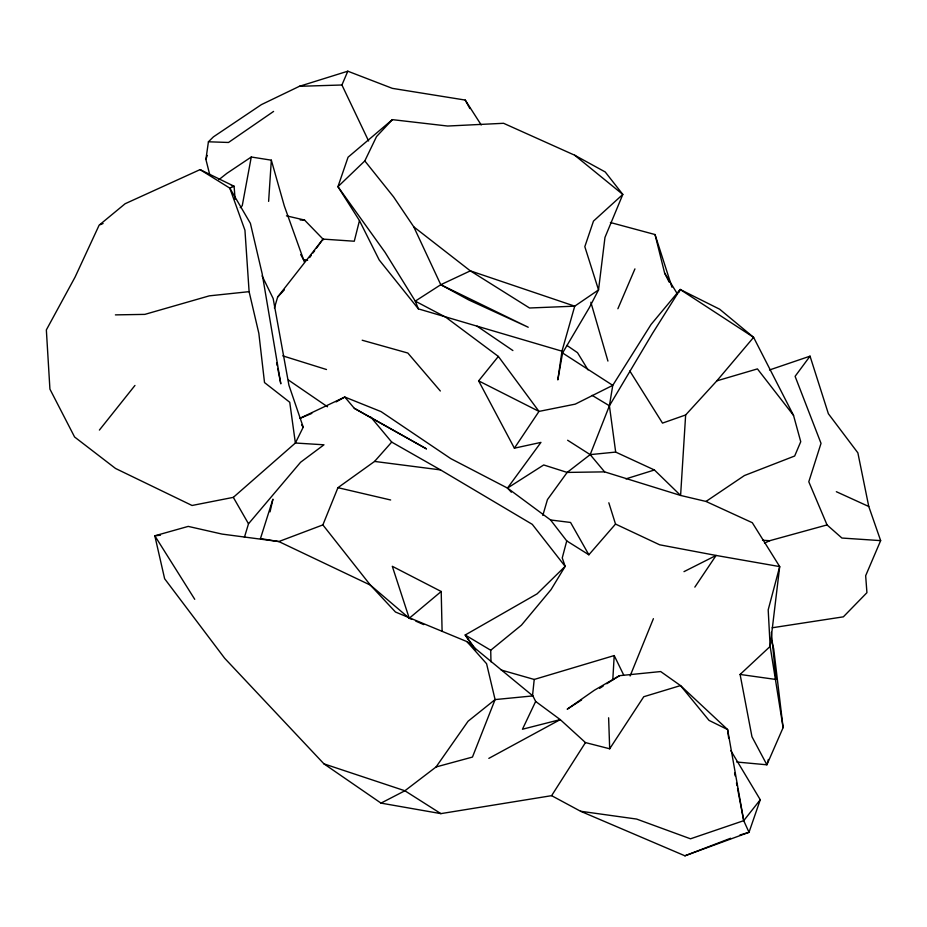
<?xml version="1.0" encoding="UTF-8"?>
<svg xmlns="http://www.w3.org/2000/svg" width="927" height="927" viewBox="0 0 927 927"><rect width="100%" height="100%" fill="white"/><g stroke="black" fill="none" stroke-linecap="round" stroke-linejoin="round"><path stroke-width="1.39" d="M606.791 683.732L612.793 679.873L614.207 655.563L534.219 679.456L501.217 670.024M542.816 515.424L547.44 499.607L567.162 472.422L590.186 454.624L609.41 405.771L612.759 385.354L651.044 324.485L680.186 289.479L719.653 309.212L753.605 337.347L716.849 380.846L685.644 414.96L680.603 495.447L706.003 501.449L752.307 522.712L779.7 566.594L770.152 646.409L783.106 727.649L766.884 764.798L736.722 762.017M268.621 201.379L271.333 160.174L251.275 157.011L226.814 173.395L218.957 179.629M532.469 696.247L534.219 679.456M209.734 174.682L205.898 159.409L208.424 141.785L213.407 136.872L261.437 104.6L299.409 86.304L347.81 71.194L392.341 88.355L465.238 100.07L481.217 124.948M561.971 351.182L557.822 379.919L562.562 352.967L589.282 307.752L598.529 289.919L604.972 237.428L622.817 194.438L605.227 171.97L574.67 155.215L503.57 123.291L447.637 126.037L392.376 119.641L348.054 157.219L337.949 186.686L359.467 220.603L379.213 259.989L418.378 308.876L561.971 351.182L574.728 306.165L598.529 289.919L584.821 246.663L593.477 221.101L622.817 194.438L574.67 155.215M251.275 157.011L242.248 205.724L240.244 207.683M270.047 511.843L272.932 499.166L260.452 538.599L278.818 541.553L370.394 585.122L409.247 618.263L411.878 619.41M359.467 220.603L354.276 241.229L323.013 239.096L277.648 297.022L274.415 308.065M300.024 418.239L344.798 397.034L381.101 411.634L450.777 458.622L507.486 488.077L550.568 519.977L566.745 540.904L562.249 557.927L565.146 566.362L551.067 589.595L521.461 625.134L490.719 650.244L490.974 661.808M767.255 763.466L768.367 759.456M244.404 537.359L248.506 523.79L300.58 462.26L323.963 444.798L295.377 443.013L233.326 497.359L192.051 505.482L115.539 468.471L74.589 436.988L49.919 389.12L46.35 329.919L75.087 277.08L99.119 225.203L125.133 203.731L200.07 169.618L234.091 186.246L235.11 199.235M205.898 159.409L207.231 155.435M730.777 750.522L760.267 799.746L749.016 832.307L684.926 855.806L580.557 811.252L551.611 795.667L440.881 813.628L381.009 803.118L323.963 763.86L224.682 658.286L164.635 578.749L154.821 535.794L188.227 526.397L222.098 534.091L278.818 541.553L322.874 524.914L337.938 487.683L374.578 461.426L391.715 442.098L440.545 469.908L532.283 524.346L565.146 566.362L537.115 593.836L465.192 635.007L474.659 648.97M679.19 292.017L680.186 289.479L753.605 337.347L793.535 415.4L800.743 441.715L794.671 456.014L744.427 475.539L706.003 501.449M630.117 675.98L653.396 618.68M368.598 140.974L341.924 84.994L347.81 71.194M617.892 308.737L634.937 268.888M769.48 369.977L810.036 356.165L828.379 413.743L857.869 452.851L868.773 506.501L880.65 540.626L865.656 575.737L866.93 592.677L843.361 616.837L772.168 627.776M322.874 524.914L370.394 585.122L395.481 612.029L466.93 641.6L532.874 695.899L535.655 701.449L522.457 729.236L560.244 719.607L585.458 742.585L609.688 748.784L643.767 696.722L680.511 685.586L727.602 729.537L743.721 820.673L749.016 832.307L739.897 835.03M418.378 308.876L415.273 301.136L385.076 252.353L337.949 186.686L364.809 160.927L376.536 136.57L392.376 119.641M262.121 275.933L273.164 298.529L288.934 385.273L303.233 427.15L295.377 443.013L289.745 402.272L264.519 382.573L258.842 333.338L249.108 291.657L244.948 230.255L229.815 188.135L200.07 169.618M511.368 492.225L507.486 488.077L543.709 464.96L567.162 472.422L604.601 471.866L680.603 495.447L654.427 469.989L615.679 452.086L609.41 405.771L652.55 333.314L680.186 289.479M551.611 795.667L585.458 742.585M364.809 160.927L393.593 196.906L413.766 226.837L470.337 270.858L529.526 307.996L574.728 306.165L470.337 270.858L440.777 284.716L415.273 301.136L445.748 317.208L498.355 356.432L478.633 380.87L514.392 448.181L538.993 411.403L575.238 404.137L612.759 385.354L562.562 352.967M694.844 587.127L716.107 555.447L779.7 566.594L768.193 609.862L770.152 646.409L740.094 674.45L751.959 736.722L766.884 764.798M381.009 803.118L404.89 790.766L436.061 766.965L468.089 721.218L495.088 699.584L532.874 695.899M309.641 257.602L311.31 255.284M312.99 252.978L314.659 250.661M316.327 248.343L323.013 239.096M507.486 488.077L540.939 442.399L514.392 448.181M810.036 356.165L795.099 376.339L821.021 443.349L808.796 481.773L827.046 524.925L841.913 538.042L880.65 540.626M580.557 811.252L636.617 819.062L690.499 838.808L743.721 820.673L760.267 799.746M99.398 430.07L134.948 385.458M566.745 540.904L588.865 554.786L615.516 524.068L608.83 502.782M277.648 297.022L284.334 289.896M441.206 591.484L409.247 618.263L392.306 566.304L441.206 591.484L442.098 631.252M273.592 111.425L228.505 142.468L208.424 141.785M581.6 699.931L567.197 709.19L594.358 690.244L619.503 675.679L660.673 671.554L680.511 685.586L709.039 720.395L727.602 729.537L728.645 737.996M599.595 688.355L603.199 686.05M612.793 679.873L619.503 675.679M336.153 401.901L344.798 397.034L354.323 408.332L426.374 448.83L354.323 408.332M488.83 758.379L560.244 719.607L535.655 701.449M683.987 571.646L716.107 555.447L659.653 544.798L615.516 524.068M764.543 543.152L769.7 540.708L827.046 524.925M100.429 224.635L103.071 223.5M300.081 418.344L311.831 413.384M684.926 855.806L730.615 838.263M685.644 414.96L662.504 423.106L629.827 370.997M625.945 478.865L654.427 469.989M716.849 380.846L757.429 368.9L793.535 415.4M436.061 766.965L472.457 757.069L495.088 699.584L486.582 663.72L466.93 641.6M249.108 291.657L209.305 295.852L144.844 314.38L115.4 314.879M160.475 535.227L154.821 535.794L194.74 599.306M567.625 440.244L590.186 454.624L615.679 452.086M299.409 86.304L341.924 84.994M300.197 219.989L304.519 220.035L323.65 239.745M762.539 540.232L769.7 540.708M550.568 519.977L570.557 522.457L588.865 554.786M374.578 461.426L440.545 469.908M740.094 674.45L775.992 679.479L771.368 632.33M307.625 260.232L303.442 259.502L300.696 254.566M286.443 215.84L304.519 220.035M337.938 487.683L390.649 499.989M231.402 185.574L234.091 186.246L229.815 188.135L250.394 223.337L262.156 273.674L280.811 383.836L277.729 368.39M610.418 222.515L655.03 234.543L671.959 287.208M362.19 340.232L407.834 353.036L440.337 390.997M282.781 355.864L326.501 369.525M323.963 763.86L404.89 790.766L440.881 813.628M415.829 621.148L423.72 624.601M836.339 491.704L868.773 506.501M440.777 284.716L528.228 327.243L468.795 299.966L440.777 284.716L413.766 226.837M478.633 380.87L538.993 411.403L498.355 356.432M490.719 650.244L465.192 635.007L475.957 649.781M592.11 395.365L609.41 405.771M477.092 326.177L512.886 350.545M288.424 380.024L327.509 406.779M566.942 345.435L577.533 352.7L588.008 369.873M590.186 454.624L604.601 471.866M370.777 417.023L391.715 442.098M301.588 424.948L303.233 427.15M655.03 234.543L664.647 273.129L677.452 294.044M233.326 497.359L248.506 523.79M465.238 100.07L469.862 108.552M664.647 273.129L669.167 282.132M614.207 655.563L623.639 674.902M304.427 262.144L284.311 205.933L271.333 160.174M590.858 302.26L607.927 361.067M771.67 640.592L773.721 648.935L783.106 727.649M276.605 362.77L277.161 365.586M734.601 773.083L735.134 775.887M736.478 782.886L737.011 785.679M737.544 788.483L743.721 820.673M608.622 717.788L609.688 748.784"/></g></svg>
